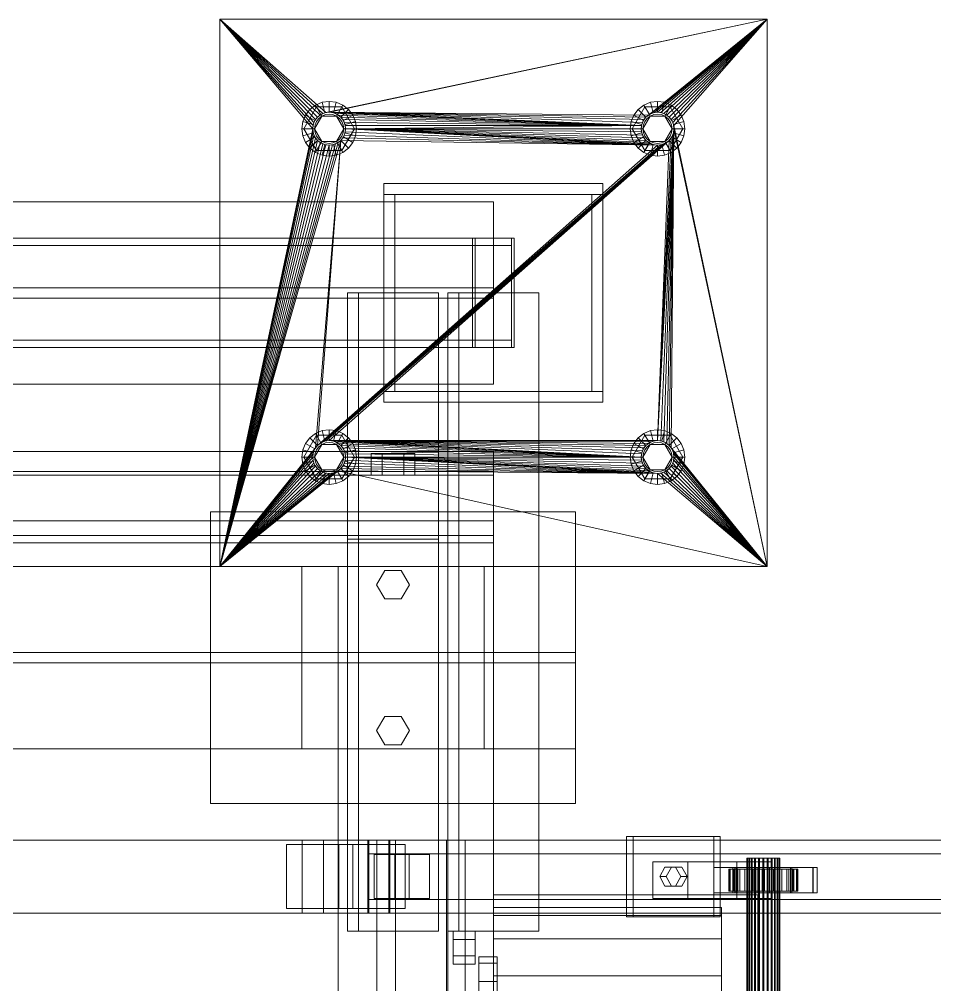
# Model space of a CAD drawing. Header units: millimetres. Extents: x -1970 to 59977, y -50268 to 6837.
# Drawn here: x 16510 to 17011, y -17629 to -17100 of the extents above; entities that cross this region are included whole.
import ezdxf

# ---------------------------------------------------------------- set-up
doc = ezdxf.new("R2010")
doc.units = ezdxf.units.MM
doc.layers.add('superior_C02', color=7, linetype='Continuous', lineweight=0)
doc.layers.add('superior_mezcladora', color=7, linetype='Continuous', lineweight=0)

msp = doc.modelspace()

# ---------------------------------------------------------------- linework, layer by layer
at = {"layer": 'superior_C02'}
for p, q in [((16664.683, -17550), (16094.515, -17550)), ((16106.206, -17550), (16676.374, -17550)), ((16701.243, -17550), (16118.215, -17550)), ((16129.269, -17550), (16712.297, -17550)), ((16664.683, -17550), (16676.374, -17550)), ((16664.683, -17590), (16664.683, -17550)), ((17812.288, -17550), (16664.683, -17550)), ((16676.374, -17550), (16676.374, -17590)), ((16676.374, -17550), (17823.979, -17550)), ((16700.787, -17550), (16712.752, -17550)), ((16700.787, -17590), (16700.787, -17550)), ((17867.681, -17550), (16700.787, -17550)), ((16701.243, -17550), (16701.243, -17590)), ((16712.297, -17550), (16701.243, -17550)), ((16743.876, -17550), (16705.623, -17550)), ((16705.623, -17550), (16705.623, -18450)), ((16715.852, -17550), (16705.623, -17550)), ((16712.297, -17590), (16712.297, -17550)), ((16712.752, -17550), (16712.752, -17590)), ((16712.752, -17550), (17879.647, -17550)), ((16715.852, -18450), (16715.852, -17550)), ((16715.852, -17550), (16754.105, -17550)), ((16743.876, -18450), (16743.876, -17550)), ((16743.876, -17550), (16754.105, -17550)), ((16754.105, -17550), (16754.105, -18450)), ((16890.381, -17548), (16842.564, -17548)), ((16842.564, -17548), (16842.564, -17592)), ((16846.071, -17548), (16842.564, -17548)), ((16846.071, -17592), (16846.071, -17548)), ((16846.071, -17548), (16893.888, -17548)), ((16890.381, -17592), (16890.381, -17548)), ((16890.381, -17548), (16893.888, -17548)), ((16893.888, -17548), (16893.888, -17592)), ((16684.874, -17552.5), (16656.184, -17552.5)), ((16656.184, -17552.5), (16656.184, -17587.5)), ((16692.425, -17552.5), (16656.184, -17552.5)), ((16684.874, -17587.5), (16684.874, -17552.5)), ((16684.874, -17552.5), (16721.115, -17552.5)), ((16692.425, -17587.5), (16692.425, -17552.5)), ((16692.425, -17552.5), (16721.115, -17552.5)), ((16721.115, -17552.5), (16721.115, -17587.5)), ((16700.934, -17557.5), (16712.605, -17557.5)), ((16700.934, -17582.5), (16700.934, -17557.5)), ((17812.298, -17557.5), (16700.934, -17557.5)), ((16723.347, -17558), (16704.221, -17558)), ((16704.221, -17558), (16704.221, -17582)), ((16715.478, -17558), (16704.221, -17558)), ((16712.605, -17557.5), (16712.605, -17582.5)), ((16712.605, -17557.5), (17823.969, -17557.5)), ((16715.478, -17582), (16715.478, -17558)), ((16715.478, -17558), (16734.605, -17558)), ((16723.347, -17582), (16723.347, -17558)), ((16723.347, -17558), (16734.605, -17558)), ((16734.605, -17558), (16734.605, -17582)), ((16908.726, -17560), (16908.501, -17560)), ((16908.501, -17560), (16908.888, -17560)), ((16908.501, -18440), (16908.501, -17560)), ((16909.549, -17560), (16908.726, -17560)), ((16908.726, -18440), (16908.726, -17560)), ((16908.888, -17560), (16909.862, -17560)), ((16908.888, -18440), (16908.888, -17560)), ((16910.914, -17560), (16909.549, -17560)), ((16909.549, -18440), (16909.549, -17560)), ((16909.862, -17560), (16911.356, -17560)), ((16909.862, -18440), (16909.862, -17560)), ((16912.727, -17560), (16910.914, -17560)), ((16910.914, -18440), (16910.914, -17560)), ((16911.356, -17560), (16913.269, -17560)), ((16911.356, -18440), (16911.356, -17560)), ((16914.865, -17560), (16912.727, -17560)), ((16912.727, -18440), (16912.727, -17560)), ((16913.269, -17560), (16915.47, -17560)), ((16913.269, -18440), (16913.269, -17560)), ((16917.182, -17560), (16914.865, -17560)), ((16914.865, -18440), (16914.865, -17560)), ((16915.47, -17560), (16917.808, -17560)), ((16915.47, -18440), (16915.47, -17560)), ((16919.521, -17560), (16917.182, -17560)), ((16917.182, -18440), (16917.182, -17560)), ((16917.808, -17560), (16920.126, -17560)), ((16917.808, -18440), (16917.808, -17560)), ((16921.721, -17560), (16919.521, -17560)), ((16919.521, -18440), (16919.521, -17560)), ((16920.126, -17560), (16922.264, -17560)), ((16920.126, -18440), (16920.126, -17560)), ((16923.634, -17560), (16921.721, -17560)), ((16921.721, -18440), (16921.721, -17560)), ((16922.264, -17560), (16924.077, -17560)), ((16922.264, -18440), (16922.264, -17560)), ((16925.128, -17560), (16923.634, -17560)), ((16923.634, -18440), (16923.634, -17560)), ((16924.077, -17560), (16925.441, -17560)), ((16924.077, -18440), (16924.077, -17560)), ((16926.102, -17560), (16925.128, -17560)), ((16925.128, -18440), (16925.128, -17560)), ((16925.441, -17560), (16926.264, -17560)), ((16925.441, -18440), (16925.441, -17560)), ((16926.49, -17560), (16926.102, -17560)), ((16926.102, -17560), (16926.102, -18440)), ((16926.264, -17560), (16926.49, -17560)), ((16926.264, -18440), (16926.264, -17560)), ((16926.49, -18440), (16926.49, -17560)), ((16876.036, -17562), (16856.909, -17562)), ((16856.909, -17562), (16856.909, -17582)), ((16902.963, -17562), (16856.909, -17562)), ((16860.734, -17570), (16863.603, -17564.804)), ((16863.603, -17564.804), (16869.342, -17564.804)), ((16867.111, -17564.804), (16863.603, -17564.804)), ((16867.111, -17564.804), (16864.242, -17570)), ((16872.849, -17564.804), (16867.111, -17564.804)), ((16869.342, -17564.804), (16872.211, -17570)), ((16872.849, -17564.804), (16869.342, -17564.804)), ((16875.718, -17570), (16872.849, -17564.804)), ((16876.036, -17582), (16876.036, -17562)), ((16876.036, -17562), (16922.09, -17562)), ((16901.794, -17565), (16890.318, -17565)), ((16890.318, -17565), (16890.318, -17579)), ((16902.593, -17565), (16890.318, -17565)), ((16898.983, -17566), (16898.507, -17566)), ((16898.507, -17566), (16908.501, -17566)), ((16898.507, -17578), (16898.507, -17566)), ((16898.507, -17566), (16899.325, -17566)), ((16900.72, -17566), (16898.983, -17566)), ((16898.983, -17566), (16908.726, -17566)), ((16898.983, -17578), (16898.983, -17566)), ((16899.325, -17566), (16908.888, -17566)), ((16899.325, -17578), (16899.325, -17566)), ((16899.325, -17566), (16901.381, -17566)), ((16903.601, -17566), (16900.72, -17566)), ((16900.72, -17566), (16909.549, -17566)), ((16900.72, -17578), (16900.72, -17566)), ((16944.752, -17565), (16900.76, -17565)), ((16900.76, -17565), (16900.76, -17579)), ((16903.098, -17565), (16900.76, -17565)), ((16901.381, -17566), (16909.862, -17566)), ((16901.381, -17578), (16901.381, -17566)), ((16901.381, -17566), (16904.536, -17566)), ((16901.794, -17579), (16901.794, -17565)), ((16901.794, -17565), (16914.069, -17565)), ((16902.593, -17579), (16902.593, -17565)), ((16902.593, -17565), (16914.069, -17565)), ((16902.963, -17582), (16902.963, -17562)), ((16902.963, -17562), (16922.09, -17562)), ((16903.098, -17579), (16903.098, -17565)), ((16903.098, -17565), (16947.09, -17565)), ((16907.429, -17566), (16903.601, -17566)), ((16903.601, -17566), (16910.914, -17566)), ((16903.601, -17578), (16903.601, -17566)), ((16904.536, -17566), (16911.356, -17566)), ((16904.536, -17578), (16904.536, -17566)), ((16904.536, -17566), (16908.573, -17566)), ((16911.942, -17566), (16907.429, -17566)), ((16907.429, -17566), (16912.727, -17566)), ((16907.429, -17578), (16907.429, -17566)), ((16908.501, -17566), (16908.726, -17566)), ((16908.501, -17566), (16908.501, -17578)), ((16908.888, -17566), (16908.501, -17566)), ((16908.573, -17566), (16913.269, -17566)), ((16908.573, -17578), (16908.573, -17566)), ((16908.573, -17566), (16913.219, -17566)), ((16908.726, -17566), (16909.549, -17566)), ((16908.726, -17566), (16908.726, -17578)), ((16908.888, -17566), (16908.888, -17578)), ((16909.862, -17566), (16908.888, -17566)), ((16909.549, -17566), (16910.914, -17566)), ((16909.549, -17566), (16909.549, -17578)), ((16909.862, -17566), (16909.862, -17578)), ((16911.356, -17566), (16909.862, -17566)), ((16910.914, -17566), (16912.727, -17566)), ((16910.914, -17566), (16910.914, -17578)), ((16911.356, -17566), (16911.356, -17578)), ((16913.269, -17566), (16911.356, -17566)), ((16916.834, -17566), (16911.942, -17566)), ((16911.942, -17566), (16914.865, -17566)), ((16911.942, -17578), (16911.942, -17566)), ((16912.727, -17566), (16914.865, -17566)), ((16912.727, -17566), (16912.727, -17578)), ((16913.219, -17566), (16915.47, -17566)), ((16913.219, -17578), (16913.219, -17566)), ((16913.219, -17566), (16918.156, -17566)), ((16913.269, -17566), (16913.269, -17578)), ((16915.47, -17566), (16913.269, -17566)), ((16914.069, -17565), (16914.069, -17579)), ((16914.865, -17566), (16917.182, -17566)), ((16914.865, -17566), (16914.865, -17578)), ((16915.47, -17566), (16915.47, -17578)), ((16917.808, -17566), (16915.47, -17566)), ((16921.771, -17566), (16916.834, -17566)), ((16916.834, -17566), (16917.182, -17566)), ((16916.834, -17578), (16916.834, -17566)), ((16917.182, -17566), (16919.521, -17566)), ((16917.182, -17566), (16917.182, -17578)), ((16918.156, -17566), (16917.808, -17566)), ((16917.808, -17566), (16917.808, -17578)), ((16920.126, -17566), (16917.808, -17566)), ((16918.156, -17578), (16918.156, -17566)), ((16918.156, -17566), (16923.048, -17566)), ((16921.771, -17566), (16919.521, -17566)), ((16919.521, -17566), (16921.721, -17566)), ((16919.521, -17566), (16919.521, -17578)), ((16923.048, -17566), (16920.126, -17566)), ((16920.126, -17566), (16920.126, -17578)), ((16922.264, -17566), (16920.126, -17566)), ((16932.397, -17565), (16920.921, -17565)), ((16920.921, -17565), (16920.921, -17579)), ((16933.196, -17565), (16920.921, -17565)), ((16926.417, -17566), (16921.721, -17566)), ((16921.721, -17566), (16923.634, -17566)), ((16921.721, -17566), (16921.721, -17578)), ((16926.417, -17566), (16921.771, -17566)), ((16921.771, -17578), (16921.771, -17566)), ((16922.09, -17562), (16922.09, -17582)), ((16927.562, -17566), (16922.264, -17566)), ((16922.264, -17566), (16922.264, -17578)), ((16924.077, -17566), (16922.264, -17566)), ((16923.048, -17578), (16923.048, -17566)), ((16923.048, -17566), (16927.562, -17566)), ((16930.455, -17566), (16923.634, -17566)), ((16923.634, -17566), (16925.128, -17566)), ((16923.634, -17566), (16923.634, -17578)), ((16931.389, -17566), (16924.077, -17566)), ((16924.077, -17566), (16924.077, -17578)), ((16925.441, -17566), (16924.077, -17566)), ((16933.609, -17566), (16925.128, -17566)), ((16925.128, -17566), (16926.102, -17566)), ((16925.128, -17566), (16925.128, -17578)), ((16934.27, -17566), (16925.441, -17566)), ((16925.441, -17566), (16925.441, -17578)), ((16926.264, -17566), (16925.441, -17566)), ((16926.102, -17566), (16935.666, -17566)), ((16926.102, -17578), (16926.102, -17566)), ((16926.102, -17566), (16926.49, -17566)), ((16936.008, -17566), (16926.264, -17566)), ((16926.264, -17566), (16926.264, -17578)), ((16926.49, -17566), (16926.264, -17566)), ((16930.455, -17566), (16926.417, -17566)), ((16926.417, -17578), (16926.417, -17566)), ((16936.484, -17566), (16926.49, -17566)), ((16926.49, -17566), (16926.49, -17578)), ((16927.562, -17578), (16927.562, -17566)), ((16927.562, -17566), (16931.389, -17566)), ((16933.609, -17566), (16930.455, -17566)), ((16930.455, -17578), (16930.455, -17566)), ((16931.389, -17578), (16931.389, -17566)), ((16931.389, -17566), (16934.27, -17566)), ((16932.397, -17579), (16932.397, -17565)), ((16932.397, -17565), (16944.672, -17565)), ((16933.196, -17579), (16933.196, -17565)), ((16933.196, -17565), (16944.672, -17565)), ((16935.666, -17566), (16933.609, -17566)), ((16933.609, -17578), (16933.609, -17566)), ((16934.27, -17578), (16934.27, -17566)), ((16934.27, -17566), (16936.008, -17566)), ((16935.666, -17566), (16935.666, -17578)), ((16936.484, -17566), (16935.666, -17566)), ((16936.008, -17578), (16936.008, -17566)), ((16936.008, -17566), (16936.484, -17566)), ((16936.484, -17578), (16936.484, -17566)), ((16944.672, -17565), (16944.672, -17579)), ((16944.752, -17579), (16944.752, -17565)), ((16944.752, -17565), (16947.09, -17565)), ((16947.09, -17565), (16947.09, -17579)), ((16863.603, -17575.196), (16860.734, -17570)), ((16860.734, -17570), (16864.242, -17570)), ((16864.242, -17570), (16867.111, -17575.196)), ((16872.211, -17570), (16869.342, -17575.196)), ((16875.718, -17570), (16872.211, -17570)), ((16872.849, -17575.196), (16875.718, -17570)), ((16869.342, -17575.196), (16863.603, -17575.196)), ((16867.111, -17575.196), (16863.603, -17575.196)), ((16867.111, -17575.196), (16872.849, -17575.196)), ((16872.849, -17575.196), (16869.342, -17575.196)), ((16712.605, -17582.5), (16700.934, -17582.5)), ((16700.934, -17582.5), (17812.298, -17582.5)), ((16704.221, -17582), (16723.347, -17582)), ((16704.221, -17582), (16715.478, -17582)), ((16712.605, -17582.5), (17823.969, -17582.5)), ((16734.605, -17582), (16715.478, -17582)), ((16734.605, -17582), (16723.347, -17582)), ((16856.909, -17582), (16876.036, -17582)), ((16856.909, -17582), (16902.963, -17582)), ((16922.09, -17582), (16876.036, -17582)), ((16890.318, -17579), (16901.794, -17579)), ((16890.318, -17579), (16902.593, -17579)), ((16908.501, -17578), (16898.507, -17578)), ((16898.507, -17578), (16898.983, -17578)), ((16899.325, -17578), (16898.507, -17578)), ((16908.726, -17578), (16898.983, -17578)), ((16898.983, -17578), (16900.72, -17578)), ((16908.888, -17578), (16899.325, -17578)), ((16901.381, -17578), (16899.325, -17578)), ((16909.549, -17578), (16900.72, -17578)), ((16900.72, -17578), (16903.601, -17578)), ((16900.76, -17579), (16944.752, -17579)), ((16900.76, -17579), (16903.098, -17579)), ((16909.862, -17578), (16901.381, -17578)), ((16904.536, -17578), (16901.381, -17578)), ((16914.069, -17579), (16901.794, -17579)), ((16914.069, -17579), (16902.593, -17579)), ((16922.09, -17582), (16902.963, -17582)), ((16947.09, -17579), (16903.098, -17579)), ((16910.914, -17578), (16903.601, -17578)), ((16903.601, -17578), (16907.429, -17578)), ((16911.356, -17578), (16904.536, -17578)), ((16908.573, -17578), (16904.536, -17578)), ((16912.727, -17578), (16907.429, -17578)), ((16907.429, -17578), (16911.942, -17578)), ((16908.726, -17578), (16908.501, -17578)), ((16908.501, -17578), (16908.888, -17578)), ((16913.269, -17578), (16908.573, -17578)), ((16913.219, -17578), (16908.573, -17578)), ((16909.549, -17578), (16908.726, -17578)), ((16908.888, -17578), (16909.862, -17578)), ((16910.914, -17578), (16909.549, -17578)), ((16909.862, -17578), (16911.356, -17578)), ((16912.727, -17578), (16910.914, -17578)), ((16911.356, -17578), (16913.269, -17578)), ((16914.865, -17578), (16911.942, -17578)), ((16911.942, -17578), (16916.834, -17578)), ((16914.865, -17578), (16912.727, -17578)), ((16915.47, -17578), (16913.219, -17578)), ((16918.156, -17578), (16913.219, -17578)), ((16913.269, -17578), (16915.47, -17578)), ((16917.182, -17578), (16914.865, -17578)), ((16915.47, -17578), (16917.808, -17578)), ((16917.182, -17578), (16916.834, -17578)), ((16916.834, -17578), (16921.771, -17578)), ((16919.521, -17578), (16917.182, -17578)), ((16917.808, -17578), (16918.156, -17578)), ((16917.808, -17578), (16920.126, -17578)), ((16923.048, -17578), (16918.156, -17578)), ((16921.721, -17578), (16919.521, -17578)), ((16919.521, -17578), (16921.771, -17578)), ((16920.126, -17578), (16923.048, -17578)), ((16920.126, -17578), (16922.264, -17578)), ((16920.921, -17579), (16932.397, -17579)), ((16920.921, -17579), (16933.196, -17579)), ((16923.634, -17578), (16921.721, -17578)), ((16921.721, -17578), (16926.417, -17578)), ((16921.771, -17578), (16926.417, -17578)), ((16922.264, -17578), (16927.562, -17578)), ((16922.264, -17578), (16924.077, -17578)), ((16927.562, -17578), (16923.048, -17578)), ((16925.128, -17578), (16923.634, -17578)), ((16923.634, -17578), (16930.455, -17578)), ((16924.077, -17578), (16931.389, -17578)), ((16924.077, -17578), (16925.441, -17578)), ((16926.102, -17578), (16925.128, -17578)), ((16925.128, -17578), (16933.609, -17578)), ((16925.441, -17578), (16934.27, -17578)), ((16925.441, -17578), (16926.264, -17578)), ((16935.666, -17578), (16926.102, -17578)), ((16926.49, -17578), (16926.102, -17578)), ((16926.264, -17578), (16936.008, -17578)), ((16926.264, -17578), (16926.49, -17578)), ((16926.417, -17578), (16930.455, -17578)), ((16926.49, -17578), (16936.484, -17578)), ((16931.389, -17578), (16927.562, -17578)), ((16930.455, -17578), (16933.609, -17578)), ((16934.27, -17578), (16931.389, -17578)), ((16944.672, -17579), (16932.397, -17579)), ((16944.672, -17579), (16933.196, -17579)), ((16933.609, -17578), (16935.666, -17578)), ((16936.008, -17578), (16934.27, -17578)), ((16935.666, -17578), (16936.484, -17578)), ((16936.484, -17578), (16936.008, -17578)), ((16947.09, -17579), (16944.752, -17579)), ((16656.184, -17587.5), (16684.874, -17587.5)), ((16692.425, -17587.5), (16656.184, -17587.5)), ((16721.115, -17587.5), (16684.874, -17587.5)), ((16721.115, -17587.5), (16692.425, -17587.5)), ((16094.515, -17590), (16664.683, -17590)), ((16106.206, -17590), (16676.374, -17590)), ((16118.215, -17590), (16701.243, -17590)), ((16129.269, -17590), (16712.297, -17590)), ((16676.374, -17590), (16664.683, -17590)), ((16664.683, -17590), (17812.288, -17590)), ((16676.374, -17590), (17823.979, -17590)), ((16712.752, -17590), (16700.787, -17590)), ((16700.787, -17590), (17867.681, -17590)), ((16701.243, -17590), (16712.297, -17590)), ((16712.752, -17590), (17879.647, -17590)), ((16842.564, -17592), (16890.381, -17592)), ((16842.564, -17592), (16846.071, -17592)), ((16893.888, -17592), (16846.071, -17592)), ((16893.888, -17592), (16890.381, -17592))]:
    msp.add_line(p, q, dxfattribs=at)
at = {"layer": 'superior_mezcladora'}
for p, q in [((16619.529, -17400), (16619.529, -17100)), ((16619.529, -17100), (16670.529, -17160)), ((16619.529, -17100), (16670.702, -17158.244)), ((16619.529, -17100), (16671.214, -17156.556)), ((16619.529, -17100), (16672.045, -17155)), ((16619.529, -17100), (16673.165, -17153.636)), ((16619.529, -17100), (16674.528, -17152.517)), ((16619.529, -17100), (16676.084, -17151.685)), ((16619.529, -17100), (16677.773, -17151.173)), ((16619.529, -17100), (16919.529, -17100)), ((16919.529, -17100), (16677.773, -17151.173)), ((16919.529, -17100), (16679.529, -17151)), ((16919.529, -17100), (16854.528, -17152.517)), ((16919.529, -17100), (16856.084, -17151.685)), ((16919.529, -17100), (16857.773, -17151.173)), ((16919.529, -17100), (16859.529, -17151)), ((16919.529, -17100), (16861.284, -17151.173)), ((16919.529, -17100), (16862.973, -17151.685)), ((16919.529, -17100), (16864.529, -17152.517)), ((16919.529, -17100), (16865.893, -17153.636)), ((16919.529, -17100), (16867.012, -17155)), ((16919.529, -17100), (16867.843, -17156.556)), ((16919.529, -17100), (16868.356, -17158.244)), ((16919.529, -17100), (16919.529, -17400)), ((16672.604, -17148.006), (16665.679, -17160)), ((16672.029, -17147.01), (16668.922, -17149.393)), ((16675.646, -17145.511), (16672.029, -17147.01)), ((16675.029, -17152.206), (16672.029, -17147.01)), ((16686.454, -17148.006), (16672.604, -17148.006)), ((16675.529, -17153.072), (16672.604, -17148.006)), ((16679.529, -17145), (16675.646, -17145.511)), ((16677.199, -17151.307), (16675.646, -17145.511)), ((16683.411, -17145.511), (16679.529, -17145)), ((16679.529, -17151), (16679.529, -17145)), ((16681.858, -17151.307), (16683.411, -17145.511)), ((16687.029, -17147.01), (16683.411, -17145.511)), ((16683.529, -17153.072), (16686.454, -17148.006)), ((16684.029, -17152.206), (16687.029, -17147.01)), ((16693.379, -17160), (16686.454, -17148.006)), ((16690.135, -17149.393), (16687.029, -17147.01)), ((16852.604, -17148.006), (16845.679, -17160)), ((16852.029, -17147.01), (16848.922, -17149.393)), ((16855.646, -17145.511), (16852.029, -17147.01)), ((16855.029, -17152.206), (16852.029, -17147.01)), ((16866.454, -17148.006), (16852.604, -17148.006)), ((16855.529, -17153.072), (16852.604, -17148.006)), ((16859.529, -17145), (16855.646, -17145.511)), ((16857.199, -17151.307), (16855.646, -17145.511)), ((16863.411, -17145.511), (16859.529, -17145)), ((16859.529, -17151), (16859.529, -17145)), ((16861.858, -17151.307), (16863.411, -17145.511)), ((16867.029, -17147.01), (16863.411, -17145.511)), ((16863.529, -17153.072), (16866.454, -17148.006)), ((16864.029, -17152.206), (16867.029, -17147.01)), ((16873.379, -17160), (16866.454, -17148.006)), ((16870.135, -17149.393), (16867.029, -17147.01)), ((16666.538, -17152.5), (16665.04, -17156.118)), ((16668.922, -17149.393), (16666.538, -17152.5)), ((16671.734, -17155.5), (16666.538, -17152.5)), ((16673.165, -17153.636), (16668.922, -17149.393)), ((16671.529, -17160), (16675.529, -17153.072)), ((16671.734, -17155.5), (16673.165, -17153.636)), ((16673.165, -17153.636), (16672.045, -17155)), ((16673.165, -17153.636), (16675.029, -17152.206)), ((16674.528, -17152.517), (16673.165, -17153.636)), ((16673.872, -17154.343), (16675.529, -17153.072)), ((16676.084, -17151.685), (16674.528, -17152.517)), ((16675.029, -17152.206), (16677.199, -17151.307)), ((16675.529, -17153.072), (16677.458, -17152.273)), ((16675.529, -17153.072), (16683.529, -17153.072)), ((16677.773, -17151.173), (16676.084, -17151.685)), ((16677.199, -17151.307), (16679.529, -17151)), ((16677.458, -17152.273), (16679.529, -17152)), ((16679.529, -17151), (16677.773, -17151.173)), ((16681.284, -17151.173), (16679.529, -17151)), ((16679.529, -17151), (16850.702, -17158.244)), ((16679.529, -17151), (16851.214, -17156.556)), ((16679.529, -17151), (16852.045, -17155)), ((16679.529, -17151), (16853.165, -17153.636)), ((16679.529, -17151), (16854.528, -17152.517)), ((16679.529, -17151), (16681.858, -17151.307)), ((16679.529, -17152), (16681.599, -17152.273)), ((16682.973, -17151.685), (16681.284, -17151.173)), ((16681.284, -17151.173), (16850.702, -17158.244)), ((16681.599, -17152.273), (16683.529, -17153.072)), ((16681.858, -17151.307), (16684.029, -17152.206)), ((16684.529, -17152.517), (16682.973, -17151.685)), ((16682.973, -17151.685), (16850.702, -17158.244)), ((16683.529, -17153.072), (16685.185, -17154.343)), ((16683.529, -17153.072), (16687.529, -17160)), ((16684.029, -17152.206), (16685.893, -17153.636)), ((16685.893, -17153.636), (16684.529, -17152.517)), ((16684.529, -17152.517), (16850.702, -17158.244)), ((16685.893, -17153.636), (16690.135, -17149.393)), ((16687.012, -17155), (16685.893, -17153.636)), ((16685.893, -17153.636), (16850.702, -17158.244)), ((16685.893, -17153.636), (16687.323, -17155.5)), ((16687.323, -17155.5), (16692.519, -17152.5)), ((16692.519, -17152.5), (16690.135, -17149.393)), ((16694.017, -17156.118), (16692.519, -17152.5)), ((16846.538, -17152.5), (16845.04, -17156.118)), ((16848.922, -17149.393), (16846.538, -17152.5)), ((16851.734, -17155.5), (16846.538, -17152.5)), ((16853.165, -17153.636), (16848.922, -17149.393)), ((16851.529, -17160), (16855.529, -17153.072)), ((16851.734, -17155.5), (16853.165, -17153.636)), ((16853.165, -17153.636), (16852.045, -17155)), ((16853.165, -17153.636), (16855.029, -17152.206)), ((16854.528, -17152.517), (16853.165, -17153.636)), ((16853.872, -17154.343), (16855.529, -17153.072)), ((16856.084, -17151.685), (16854.528, -17152.517)), ((16855.029, -17152.206), (16857.199, -17151.307)), ((16855.529, -17153.072), (16857.458, -17152.273)), ((16855.529, -17153.072), (16863.529, -17153.072)), ((16857.773, -17151.173), (16856.084, -17151.685)), ((16857.199, -17151.307), (16859.529, -17151)), ((16857.458, -17152.273), (16859.529, -17152)), ((16859.529, -17151), (16857.773, -17151.173)), ((16861.284, -17151.173), (16859.529, -17151)), ((16859.529, -17151), (16861.858, -17151.307)), ((16859.529, -17152), (16861.599, -17152.273)), ((16862.973, -17151.685), (16861.284, -17151.173)), ((16861.599, -17152.273), (16863.529, -17153.072)), ((16861.858, -17151.307), (16864.029, -17152.206)), ((16864.529, -17152.517), (16862.973, -17151.685)), ((16863.529, -17153.072), (16865.185, -17154.343)), ((16863.529, -17153.072), (16867.529, -17160)), ((16864.029, -17152.206), (16865.893, -17153.636)), ((16865.893, -17153.636), (16864.529, -17152.517)), ((16865.893, -17153.636), (16870.135, -17149.393)), ((16867.012, -17155), (16865.893, -17153.636)), ((16865.893, -17153.636), (16867.323, -17155.5)), ((16867.323, -17155.5), (16872.519, -17152.5)), ((16872.519, -17152.5), (16870.135, -17149.393)), ((16874.017, -17156.118), (16872.519, -17152.5)), ((16665.04, -17156.118), (16664.529, -17160)), ((16670.835, -17157.671), (16665.04, -17156.118)), ((16670.529, -17160), (16670.835, -17157.671)), ((16670.702, -17158.244), (16670.529, -17160)), ((16671.214, -17156.556), (16670.702, -17158.244)), ((16670.835, -17157.671), (16671.734, -17155.5)), ((16672.045, -17155), (16671.214, -17156.556)), ((16671.529, -17160), (16671.801, -17157.929)), ((16671.801, -17157.929), (16672.6, -17156)), ((16672.6, -17156), (16673.872, -17154.343)), ((16685.185, -17154.343), (16686.457, -17156)), ((16686.457, -17156), (16687.256, -17157.929)), ((16687.843, -17156.556), (16687.012, -17155)), ((16687.012, -17155), (16850.702, -17158.244)), ((16687.256, -17157.929), (16687.529, -17160)), ((16687.323, -17155.5), (16688.222, -17157.671)), ((16688.356, -17158.244), (16687.843, -17156.556)), ((16687.843, -17156.556), (16850.702, -17158.244)), ((16688.222, -17157.671), (16694.017, -17156.118)), ((16688.222, -17157.671), (16688.529, -17160)), ((16688.529, -17160), (16688.356, -17158.244)), ((16688.356, -17158.244), (16850.702, -17158.244)), ((16688.529, -17160), (16850.702, -17158.244)), ((16694.529, -17160), (16694.017, -17156.118)), ((16845.04, -17156.118), (16844.529, -17160)), ((16850.835, -17157.671), (16845.04, -17156.118)), ((16850.529, -17160), (16850.835, -17157.671)), ((16850.702, -17158.244), (16850.529, -17160)), ((16851.214, -17156.556), (16850.702, -17158.244)), ((16850.835, -17157.671), (16851.734, -17155.5)), ((16852.045, -17155), (16851.214, -17156.556)), ((16851.529, -17160), (16851.801, -17157.929)), ((16851.801, -17157.929), (16852.6, -17156)), ((16852.6, -17156), (16853.872, -17154.343)), ((16865.185, -17154.343), (16866.457, -17156)), ((16866.457, -17156), (16867.256, -17157.929)), ((16867.843, -17156.556), (16867.012, -17155)), ((16867.256, -17157.929), (16867.529, -17160)), ((16867.323, -17155.5), (16868.222, -17157.671)), ((16868.356, -17158.244), (16867.843, -17156.556)), ((16868.222, -17157.671), (16874.017, -17156.118)), ((16868.222, -17157.671), (16868.529, -17160)), ((16919.529, -17400), (16868.356, -17158.244)), ((16868.529, -17160), (16868.356, -17158.244)), ((16874.529, -17160), (16874.017, -17156.118)), ((16619.529, -17400), (16670.529, -17160)), ((16670.702, -17161.756), (16619.529, -17400)), ((16671.214, -17163.444), (16619.529, -17400)), ((16670.529, -17160), (16664.529, -17160)), ((16664.529, -17160), (16665.04, -17163.882)), ((16670.835, -17162.329), (16665.04, -17163.882)), ((16665.04, -17163.882), (16666.538, -17167.5)), ((16671.529, -17160), (16665.679, -17160)), ((16665.679, -17160), (16672.604, -17171.994)), ((16671.734, -17164.5), (16666.538, -17167.5)), ((16670.529, -17160), (16670.702, -17161.756)), ((16670.835, -17162.329), (16670.529, -17160)), ((16670.702, -17161.756), (16671.214, -17163.444)), ((16671.734, -17164.5), (16670.835, -17162.329)), ((16671.214, -17163.444), (16672.045, -17165)), ((16671.801, -17162.071), (16671.529, -17160)), ((16675.529, -17166.928), (16671.529, -17160)), ((16673.165, -17166.364), (16671.734, -17164.5)), ((16672.6, -17164), (16671.801, -17162.071)), ((16673.872, -17165.657), (16672.6, -17164)), ((16687.529, -17160), (16683.529, -17166.928)), ((16686.457, -17164), (16685.185, -17165.657)), ((16687.323, -17164.5), (16685.893, -17166.364)), ((16686.454, -17171.994), (16693.379, -17160)), ((16687.256, -17162.071), (16686.457, -17164)), ((16687.012, -17165), (16687.843, -17163.444)), ((16687.529, -17160), (16687.256, -17162.071)), ((16688.222, -17162.329), (16687.323, -17164.5)), ((16687.323, -17164.5), (16692.519, -17167.5)), ((16693.379, -17160), (16687.529, -17160)), ((16687.843, -17163.444), (16688.356, -17161.756)), ((16859.529, -17169), (16687.843, -17163.444)), ((16688.529, -17160), (16688.222, -17162.329)), ((16688.222, -17162.329), (16694.017, -17163.882)), ((16688.356, -17161.756), (16688.529, -17160)), ((16859.529, -17169), (16688.356, -17161.756)), ((16850.529, -17160), (16688.529, -17160)), ((16850.702, -17161.756), (16688.529, -17160)), ((16851.214, -17163.444), (16688.529, -17160)), ((16852.045, -17165), (16688.529, -17160)), ((16853.165, -17166.364), (16688.529, -17160)), ((16854.528, -17167.483), (16688.529, -17160)), ((16856.084, -17168.315), (16688.529, -17160)), ((16857.773, -17168.827), (16688.529, -17160)), ((16859.529, -17169), (16688.529, -17160)), ((16694.529, -17160), (16688.529, -17160)), ((16692.519, -17167.5), (16694.017, -17163.882)), ((16694.017, -17163.882), (16694.529, -17160)), ((16850.529, -17160), (16844.529, -17160)), ((16844.529, -17160), (16845.04, -17163.882)), ((16850.835, -17162.329), (16845.04, -17163.882)), ((16845.04, -17163.882), (16846.538, -17167.5)), ((16851.529, -17160), (16845.679, -17160)), ((16845.679, -17160), (16852.604, -17171.994)), ((16851.734, -17164.5), (16846.538, -17167.5)), ((16850.529, -17160), (16850.702, -17161.756)), ((16850.835, -17162.329), (16850.529, -17160)), ((16850.702, -17161.756), (16851.214, -17163.444)), ((16851.734, -17164.5), (16850.835, -17162.329)), ((16851.214, -17163.444), (16852.045, -17165)), ((16851.801, -17162.071), (16851.529, -17160)), ((16855.529, -17166.928), (16851.529, -17160)), ((16853.165, -17166.364), (16851.734, -17164.5)), ((16852.6, -17164), (16851.801, -17162.071)), ((16853.872, -17165.657), (16852.6, -17164)), ((16868.529, -17160), (16859.529, -17331)), ((16868.356, -17161.756), (16859.529, -17331)), ((16867.843, -17163.444), (16859.529, -17331)), ((16868.529, -17160), (16861.284, -17331.173)), ((16862.973, -17331.685), (16868.529, -17160)), ((16867.529, -17160), (16863.529, -17166.928)), ((16864.529, -17332.517), (16868.529, -17160)), ((16866.457, -17164), (16865.185, -17165.657)), ((16865.893, -17333.636), (16868.529, -17160)), ((16867.323, -17164.5), (16865.893, -17166.364)), ((16866.454, -17171.994), (16873.379, -17160)), ((16867.256, -17162.071), (16866.457, -17164)), ((16867.012, -17335), (16868.529, -17160)), ((16867.012, -17165), (16867.843, -17163.444)), ((16867.529, -17160), (16867.256, -17162.071)), ((16868.222, -17162.329), (16867.323, -17164.5)), ((16867.323, -17164.5), (16872.519, -17167.5)), ((16873.379, -17160), (16867.529, -17160)), ((16867.843, -17163.444), (16868.356, -17161.756)), ((16868.529, -17160), (16868.222, -17162.329)), ((16868.222, -17162.329), (16874.017, -17163.882)), ((16868.356, -17161.756), (16868.529, -17160)), ((16919.529, -17400), (16868.529, -17160)), ((16874.529, -17160), (16868.529, -17160)), ((16872.519, -17167.5), (16874.017, -17163.882)), ((16874.017, -17163.882), (16874.529, -17160)), ((16672.045, -17165), (16619.529, -17400)), ((16673.165, -17166.364), (16619.529, -17400)), ((16685.893, -17166.364), (16619.529, -17400)), ((16674.528, -17167.483), (16619.529, -17400)), ((16684.529, -17167.483), (16619.529, -17400)), ((16676.084, -17168.315), (16619.529, -17400)), ((16682.973, -17168.315), (16619.529, -17400)), ((16677.773, -17168.827), (16619.529, -17400)), ((16681.284, -17168.827), (16619.529, -17400)), ((16679.529, -17169), (16619.529, -17400)), ((16666.538, -17167.5), (16668.922, -17170.607)), ((16673.165, -17166.364), (16668.922, -17170.607)), ((16675.029, -17167.794), (16672.029, -17172.99)), ((16672.045, -17165), (16673.165, -17166.364)), ((16685.893, -17166.364), (16672.045, -17335)), ((16675.529, -17166.928), (16672.604, -17171.994)), ((16673.165, -17166.364), (16674.528, -17167.483)), ((16685.893, -17166.364), (16673.165, -17333.636)), ((16865.893, -17166.364), (16673.165, -17333.636)), ((16675.029, -17167.794), (16673.165, -17166.364)), ((16864.529, -17167.483), (16673.165, -17333.636)), ((16862.973, -17168.315), (16673.165, -17333.636)), ((16861.284, -17168.827), (16673.165, -17333.636)), ((16859.529, -17169), (16673.165, -17333.636)), ((16675.529, -17166.928), (16673.872, -17165.657)), ((16865.893, -17166.364), (16674.528, -17332.517)), ((16674.528, -17167.483), (16676.084, -17168.315)), ((16677.199, -17168.693), (16675.029, -17167.794)), ((16677.458, -17167.727), (16675.529, -17166.928)), ((16683.529, -17166.928), (16675.529, -17166.928)), ((16677.199, -17168.693), (16675.646, -17174.489)), ((16865.893, -17166.364), (16676.084, -17331.685)), ((16676.084, -17168.315), (16677.773, -17168.827)), ((16679.529, -17169), (16677.199, -17168.693)), ((16679.529, -17168), (16677.458, -17167.727)), ((16865.893, -17166.364), (16677.773, -17331.173)), ((16677.773, -17168.827), (16679.529, -17169)), ((16865.893, -17166.364), (16679.529, -17331)), ((16681.599, -17167.727), (16679.529, -17168)), ((16681.858, -17168.693), (16679.529, -17169)), ((16679.529, -17169), (16681.284, -17168.827)), ((16679.529, -17169), (16679.529, -17175)), ((16681.284, -17168.827), (16682.973, -17168.315)), ((16683.529, -17166.928), (16681.599, -17167.727)), ((16684.029, -17167.794), (16681.858, -17168.693)), ((16681.858, -17168.693), (16683.411, -17174.489)), ((16682.973, -17168.315), (16684.529, -17167.483)), ((16685.185, -17165.657), (16683.529, -17166.928)), ((16683.529, -17166.928), (16686.454, -17171.994)), ((16685.893, -17166.364), (16684.029, -17167.794)), ((16684.029, -17167.794), (16687.029, -17172.99)), ((16684.529, -17167.483), (16685.893, -17166.364)), ((16685.893, -17166.364), (16687.012, -17165)), ((16859.529, -17169), (16685.893, -17166.364)), ((16685.893, -17166.364), (16690.135, -17170.607)), ((16859.529, -17169), (16687.012, -17165)), ((16690.135, -17170.607), (16692.519, -17167.5)), ((16846.538, -17167.5), (16848.922, -17170.607)), ((16853.165, -17166.364), (16848.922, -17170.607)), ((16855.029, -17167.794), (16852.029, -17172.99)), ((16852.045, -17165), (16853.165, -17166.364)), ((16855.529, -17166.928), (16852.604, -17171.994)), ((16853.165, -17166.364), (16854.528, -17167.483)), ((16855.029, -17167.794), (16853.165, -17166.364)), ((16855.529, -17166.928), (16853.872, -17165.657)), ((16854.528, -17167.483), (16856.084, -17168.315)), ((16857.199, -17168.693), (16855.029, -17167.794)), ((16857.458, -17167.727), (16855.529, -17166.928)), ((16863.529, -17166.928), (16855.529, -17166.928)), ((16857.199, -17168.693), (16855.646, -17174.489)), ((16856.084, -17168.315), (16857.773, -17168.827)), ((16859.529, -17169), (16857.199, -17168.693)), ((16859.529, -17168), (16857.458, -17167.727)), ((16857.773, -17168.827), (16859.529, -17169)), ((16867.012, -17165), (16859.529, -17331)), ((16865.893, -17166.364), (16859.529, -17331)), ((16861.599, -17167.727), (16859.529, -17168)), ((16861.858, -17168.693), (16859.529, -17169)), ((16859.529, -17169), (16861.284, -17168.827)), ((16859.529, -17169), (16859.529, -17175)), ((16861.284, -17168.827), (16862.973, -17168.315)), ((16863.529, -17166.928), (16861.599, -17167.727)), ((16864.029, -17167.794), (16861.858, -17168.693)), ((16861.858, -17168.693), (16863.411, -17174.489)), ((16862.973, -17168.315), (16864.529, -17167.483)), ((16865.185, -17165.657), (16863.529, -17166.928)), ((16863.529, -17166.928), (16866.454, -17171.994)), ((16865.893, -17166.364), (16864.029, -17167.794)), ((16864.029, -17167.794), (16867.029, -17172.99)), ((16864.529, -17167.483), (16865.893, -17166.364)), ((16865.893, -17166.364), (16867.012, -17165)), ((16865.893, -17166.364), (16870.135, -17170.607)), ((16870.135, -17170.607), (16872.519, -17167.5)), ((16668.922, -17170.607), (16672.029, -17172.99)), ((16672.029, -17172.99), (16675.646, -17174.489)), ((16672.604, -17171.994), (16686.454, -17171.994)), ((16675.646, -17174.489), (16679.529, -17175)), ((16679.529, -17175), (16683.411, -17174.489)), ((16683.411, -17174.489), (16687.029, -17172.99)), ((16687.029, -17172.99), (16690.135, -17170.607)), ((16848.922, -17170.607), (16852.029, -17172.99)), ((16852.029, -17172.99), (16855.646, -17174.489)), ((16852.604, -17171.994), (16866.454, -17171.994)), ((16855.646, -17174.489), (16859.529, -17175)), ((16859.529, -17175), (16863.411, -17174.489)), ((16863.411, -17174.489), (16867.029, -17172.99)), ((16867.029, -17172.99), (16870.135, -17170.607)), ((16709.529, -17196), (16709.529, -17190)), ((16709.529, -17190), (16829.529, -17190)), ((16829.529, -17190), (16829.529, -17196)), ((16829.529, -17196), (16709.529, -17196)), ((16709.529, -17304), (16709.529, -17196)), ((16709.529, -17196), (16715.529, -17196)), ((16715.529, -17196), (16715.529, -17304)), ((16823.529, -17304), (16823.529, -17196)), ((16823.529, -17196), (16829.529, -17196)), ((16829.529, -17196), (16829.529, -17304)), ((10569.529, -17200), (16769.529, -17200)), ((16769.529, -17200), (16769.529, -17300)), ((16758.117, -17220), (14691.451, -17220)), ((14692.972, -17220), (16759.639, -17220)), ((16779.418, -17220), (14712.752, -17220)), ((14714.273, -17220), (16780.94, -17220)), ((16758.117, -17280), (16758.117, -17220)), ((16758.117, -17220), (16759.639, -17220)), ((16759.639, -17220), (16759.639, -17280)), ((16759.639, -17224), (16759.639, -17220)), ((16759.639, -17220), (16779.418, -17220)), ((16779.418, -17280), (16779.418, -17220)), ((16779.418, -17220), (16780.94, -17220)), ((16779.418, -17220), (16779.418, -17224)), ((16780.94, -17220), (16780.94, -17280)), ((14692.972, -17224), (16759.639, -17224)), ((16779.418, -17224), (14712.752, -17224)), ((16779.418, -17224), (16759.639, -17224)), ((10569.529, -17247.2), (16769.529, -17247.2)), ((16769.529, -17247.2), (16769.529, -17252.8)), ((16769.529, -17252.8), (10569.529, -17252.8)), ((16739.529, -17250), (16689.529, -17250)), ((16689.529, -17250), (16689.529, -17600)), ((16695.529, -17250), (16689.529, -17250)), ((16695.529, -17600), (16695.529, -17250)), ((16739.529, -17600), (16739.529, -17250)), ((16794.529, -17250), (16744.529, -17250)), ((16744.529, -17250), (16744.529, -17600)), ((16750.529, -17250), (16744.529, -17250)), ((16750.529, -17600), (16750.529, -17250)), ((16794.529, -17600), (16794.529, -17250)), ((14691.451, -17280), (16758.117, -17280)), ((16759.639, -17276), (14692.972, -17276)), ((16759.639, -17280), (14692.972, -17280)), ((14712.752, -17276), (16779.418, -17276)), ((14712.752, -17280), (16779.418, -17280)), ((16780.94, -17280), (14714.273, -17280)), ((16759.639, -17280), (16758.117, -17280)), ((16759.639, -17280), (16759.639, -17276)), ((16759.639, -17276), (16779.418, -17276)), ((16779.418, -17280), (16759.639, -17280)), ((16779.418, -17276), (16779.418, -17280)), ((16780.94, -17280), (16779.418, -17280)), ((16769.529, -17300), (10569.529, -17300)), ((16709.529, -17310), (16709.529, -17304)), ((16709.529, -17304), (16829.529, -17304)), ((16715.529, -17304), (16709.529, -17304)), ((16829.529, -17304), (16823.529, -17304)), ((16829.529, -17304), (16829.529, -17310)), ((16829.529, -17310), (16709.529, -17310)), ((16672.604, -17328.006), (16665.679, -17340)), ((16672.029, -17327.01), (16668.922, -17329.393)), ((16675.646, -17325.511), (16672.029, -17327.01)), ((16675.029, -17332.206), (16672.029, -17327.01)), ((16686.454, -17328.006), (16672.604, -17328.006)), ((16675.529, -17333.072), (16672.604, -17328.006)), ((16679.529, -17325), (16675.646, -17325.511)), ((16677.199, -17331.307), (16675.646, -17325.511)), ((16683.411, -17325.511), (16679.529, -17325)), ((16679.529, -17331), (16679.529, -17325)), ((16681.858, -17331.307), (16683.411, -17325.511)), ((16687.029, -17327.01), (16683.411, -17325.511)), ((16683.529, -17333.072), (16686.454, -17328.006)), ((16684.029, -17332.206), (16687.029, -17327.01)), ((16693.379, -17340), (16686.454, -17328.006)), ((16690.135, -17329.393), (16687.029, -17327.01)), ((16852.604, -17328.006), (16845.679, -17340)), ((16852.029, -17327.01), (16848.922, -17329.393)), ((16855.646, -17325.511), (16852.029, -17327.01)), ((16855.029, -17332.206), (16852.029, -17327.01)), ((16866.454, -17328.006), (16852.604, -17328.006)), ((16855.529, -17333.072), (16852.604, -17328.006)), ((16859.529, -17325), (16855.646, -17325.511)), ((16857.199, -17331.307), (16855.646, -17325.511)), ((16863.411, -17325.511), (16859.529, -17325)), ((16859.529, -17331), (16859.529, -17325)), ((16861.858, -17331.307), (16863.411, -17325.511)), ((16867.029, -17327.01), (16863.411, -17325.511)), ((16863.529, -17333.072), (16866.454, -17328.006)), ((16864.029, -17332.206), (16867.029, -17327.01)), ((16873.379, -17340), (16866.454, -17328.006)), ((16870.135, -17329.393), (16867.029, -17327.01)), ((16666.538, -17332.5), (16665.04, -17336.118)), ((16668.922, -17329.393), (16666.538, -17332.5)), ((16671.734, -17335.5), (16666.538, -17332.5)), ((16673.165, -17333.636), (16668.922, -17329.393)), ((16671.529, -17340), (16675.529, -17333.072)), ((16671.734, -17335.5), (16673.165, -17333.636)), ((16673.165, -17333.636), (16672.045, -17335)), ((16673.165, -17333.636), (16675.029, -17332.206)), ((16674.528, -17332.517), (16673.165, -17333.636)), ((16673.872, -17334.343), (16675.529, -17333.072)), ((16676.084, -17331.685), (16674.528, -17332.517)), ((16675.029, -17332.206), (16677.199, -17331.307)), ((16675.529, -17333.072), (16677.458, -17332.273)), ((16675.529, -17333.072), (16683.529, -17333.072)), ((16677.773, -17331.173), (16676.084, -17331.685)), ((16677.199, -17331.307), (16679.529, -17331)), ((16677.458, -17332.273), (16679.529, -17332)), ((16679.529, -17331), (16677.773, -17331.173)), ((16681.284, -17331.173), (16679.529, -17331)), ((16679.529, -17331), (16850.529, -17340)), ((16679.529, -17331), (16850.702, -17338.244)), ((16679.529, -17331), (16851.214, -17336.556)), ((16679.529, -17331), (16852.045, -17335)), ((16679.529, -17331), (16853.165, -17333.636)), ((16679.529, -17331), (16854.528, -17332.517)), ((16679.529, -17331), (16856.084, -17331.685)), ((16679.529, -17331), (16857.773, -17331.173)), ((16679.529, -17331), (16859.529, -17331)), ((16679.529, -17331), (16681.858, -17331.307)), ((16679.529, -17332), (16681.599, -17332.273)), ((16682.973, -17331.685), (16681.284, -17331.173)), ((16681.284, -17331.173), (16850.529, -17340)), ((16681.599, -17332.273), (16683.529, -17333.072)), ((16681.858, -17331.307), (16684.029, -17332.206)), ((16684.529, -17332.517), (16682.973, -17331.685)), ((16682.973, -17331.685), (16850.529, -17340)), ((16683.529, -17333.072), (16685.185, -17334.343)), ((16683.529, -17333.072), (16687.529, -17340)), ((16684.029, -17332.206), (16685.893, -17333.636)), ((16685.893, -17333.636), (16684.529, -17332.517)), ((16684.529, -17332.517), (16850.529, -17340)), ((16685.893, -17333.636), (16690.135, -17329.393)), ((16687.012, -17335), (16685.893, -17333.636)), ((16685.893, -17333.636), (16850.529, -17340)), ((16685.893, -17333.636), (16687.323, -17335.5)), ((16687.323, -17335.5), (16692.519, -17332.5)), ((16692.519, -17332.5), (16690.135, -17329.393)), ((16694.017, -17336.118), (16692.519, -17332.5)), ((16846.538, -17332.5), (16845.04, -17336.118)), ((16848.922, -17329.393), (16846.538, -17332.5)), ((16851.734, -17335.5), (16846.538, -17332.5)), ((16853.165, -17333.636), (16848.922, -17329.393)), ((16851.529, -17340), (16855.529, -17333.072)), ((16851.734, -17335.5), (16853.165, -17333.636)), ((16853.165, -17333.636), (16852.045, -17335)), ((16853.165, -17333.636), (16855.029, -17332.206)), ((16854.528, -17332.517), (16853.165, -17333.636)), ((16853.872, -17334.343), (16855.529, -17333.072)), ((16856.084, -17331.685), (16854.528, -17332.517)), ((16855.029, -17332.206), (16857.199, -17331.307)), ((16855.529, -17333.072), (16857.458, -17332.273)), ((16855.529, -17333.072), (16863.529, -17333.072)), ((16857.773, -17331.173), (16856.084, -17331.685)), ((16857.199, -17331.307), (16859.529, -17331)), ((16857.458, -17332.273), (16859.529, -17332)), ((16859.529, -17331), (16857.773, -17331.173)), ((16861.284, -17331.173), (16859.529, -17331)), ((16859.529, -17331), (16861.858, -17331.307)), ((16859.529, -17332), (16861.599, -17332.273)), ((16862.973, -17331.685), (16861.284, -17331.173)), ((16861.599, -17332.273), (16863.529, -17333.072)), ((16861.858, -17331.307), (16864.029, -17332.206)), ((16864.529, -17332.517), (16862.973, -17331.685)), ((16863.529, -17333.072), (16865.185, -17334.343)), ((16863.529, -17333.072), (16867.529, -17340)), ((16864.029, -17332.206), (16865.893, -17333.636)), ((16865.893, -17333.636), (16864.529, -17332.517)), ((16865.893, -17333.636), (16870.135, -17329.393)), ((16867.012, -17335), (16865.893, -17333.636)), ((16865.893, -17333.636), (16867.323, -17335.5)), ((16867.323, -17335.5), (16872.519, -17332.5)), ((16872.519, -17332.5), (16870.135, -17329.393)), ((16874.017, -17336.118), (16872.519, -17332.5)), ((10569.529, -17337), (16769.529, -17337)), ((16619.529, -17400), (16672.045, -17335)), ((16619.529, -17400), (16671.214, -17336.556)), ((16619.529, -17400), (16670.702, -17338.244)), ((16665.04, -17336.118), (16664.529, -17340)), ((16670.835, -17337.671), (16665.04, -17336.118)), ((16670.529, -17340), (16670.835, -17337.671)), ((16670.702, -17338.244), (16670.529, -17340)), ((16671.214, -17336.556), (16670.702, -17338.244)), ((16670.835, -17337.671), (16671.734, -17335.5)), ((16672.045, -17335), (16671.214, -17336.556)), ((16671.529, -17340), (16671.801, -17337.929)), ((16671.801, -17337.929), (16672.6, -17336)), ((16672.6, -17336), (16673.872, -17334.343)), ((16685.185, -17334.343), (16686.457, -17336)), ((16686.457, -17336), (16687.256, -17337.929)), ((16687.843, -17336.556), (16687.012, -17335)), ((16687.012, -17335), (16850.529, -17340)), ((16687.256, -17337.929), (16687.529, -17340)), ((16687.323, -17335.5), (16688.222, -17337.671)), ((16688.356, -17338.244), (16687.843, -17336.556)), ((16687.843, -17336.556), (16850.529, -17340)), ((16688.222, -17337.671), (16694.017, -17336.118)), ((16688.222, -17337.671), (16688.529, -17340)), ((16688.529, -17340), (16688.356, -17338.244)), ((16688.356, -17338.244), (16850.529, -17340)), ((16694.529, -17340), (16694.017, -17336.118)), ((16708.529, -17338), (16702.529, -17338)), ((16702.529, -17350), (16702.529, -17338)), ((16720.529, -17338), (16708.529, -17338)), ((16708.529, -17350), (16708.529, -17338)), ((16726.529, -17338), (16720.529, -17338)), ((16720.529, -17350), (16720.529, -17338)), ((16726.529, -17338), (16726.529, -17350)), ((16769.529, -17337), (16769.529, -17387)), ((16845.04, -17336.118), (16844.529, -17340)), ((16850.835, -17337.671), (16845.04, -17336.118)), ((16850.529, -17340), (16850.835, -17337.671)), ((16850.702, -17338.244), (16850.529, -17340)), ((16851.214, -17336.556), (16850.702, -17338.244)), ((16850.835, -17337.671), (16851.734, -17335.5)), ((16852.045, -17335), (16851.214, -17336.556)), ((16851.529, -17340), (16851.801, -17337.929)), ((16851.801, -17337.929), (16852.6, -17336)), ((16852.6, -17336), (16853.872, -17334.343)), ((16865.185, -17334.343), (16866.457, -17336)), ((16866.457, -17336), (16867.256, -17337.929)), ((16867.843, -17336.556), (16867.012, -17335)), ((16867.012, -17335), (16919.529, -17400)), ((16867.256, -17337.929), (16867.529, -17340)), ((16867.323, -17335.5), (16868.222, -17337.671)), ((16868.356, -17338.244), (16867.843, -17336.556)), ((16867.843, -17336.556), (16919.529, -17400)), ((16868.222, -17337.671), (16874.017, -17336.118)), ((16868.222, -17337.671), (16868.529, -17340)), ((16868.529, -17340), (16868.356, -17338.244)), ((16868.356, -17338.244), (16919.529, -17400)), ((16874.529, -17340), (16874.017, -17336.118)), ((16670.529, -17340), (16619.529, -17400)), ((16670.702, -17341.756), (16619.529, -17400)), ((16671.214, -17343.444), (16619.529, -17400)), ((16670.529, -17340), (16664.529, -17340)), ((16664.529, -17340), (16665.04, -17343.882)), ((16670.835, -17342.329), (16665.04, -17343.882)), ((16665.04, -17343.882), (16666.538, -17347.5)), ((16671.529, -17340), (16665.679, -17340)), ((16665.679, -17340), (16672.604, -17351.994)), ((16671.734, -17344.5), (16666.538, -17347.5)), ((16670.529, -17340), (16670.702, -17341.756)), ((16670.835, -17342.329), (16670.529, -17340)), ((16670.702, -17341.756), (16671.214, -17343.444)), ((16671.734, -17344.5), (16670.835, -17342.329)), ((16671.214, -17343.444), (16672.045, -17345)), ((16671.801, -17342.071), (16671.529, -17340)), ((16675.529, -17346.928), (16671.529, -17340)), ((16673.165, -17346.364), (16671.734, -17344.5)), ((16672.6, -17344), (16671.801, -17342.071)), ((16673.872, -17345.657), (16672.6, -17344)), ((16687.529, -17340), (16683.529, -17346.928)), ((16686.457, -17344), (16685.185, -17345.657)), ((16687.323, -17344.5), (16685.893, -17346.364)), ((16686.454, -17351.994), (16693.379, -17340)), ((16687.256, -17342.071), (16686.457, -17344)), ((16687.012, -17345), (16687.843, -17343.444)), ((16687.529, -17340), (16687.256, -17342.071)), ((16688.222, -17342.329), (16687.323, -17344.5)), ((16687.323, -17344.5), (16692.519, -17347.5)), ((16693.379, -17340), (16687.529, -17340)), ((16687.843, -17343.444), (16688.356, -17341.756)), ((16859.529, -17349), (16687.843, -17343.444)), ((16688.529, -17340), (16688.222, -17342.329)), ((16688.222, -17342.329), (16694.017, -17343.882)), ((16688.356, -17341.756), (16688.529, -17340)), ((16859.529, -17349), (16688.356, -17341.756)), ((16850.529, -17340), (16688.529, -17340)), ((16850.702, -17341.756), (16688.529, -17340)), ((16851.214, -17343.444), (16688.529, -17340)), ((16852.045, -17345), (16688.529, -17340)), ((16853.165, -17346.364), (16688.529, -17340)), ((16854.528, -17347.483), (16688.529, -17340)), ((16856.084, -17348.315), (16688.529, -17340)), ((16857.773, -17348.827), (16688.529, -17340)), ((16859.529, -17349), (16688.529, -17340)), ((16694.529, -17340), (16688.529, -17340)), ((16692.519, -17347.5), (16694.017, -17343.882)), ((16694.017, -17343.882), (16694.529, -17340)), ((16850.529, -17340), (16844.529, -17340)), ((16844.529, -17340), (16845.04, -17343.882)), ((16850.835, -17342.329), (16845.04, -17343.882)), ((16845.04, -17343.882), (16846.538, -17347.5)), ((16851.529, -17340), (16845.679, -17340)), ((16845.679, -17340), (16852.604, -17351.994)), ((16851.734, -17344.5), (16846.538, -17347.5)), ((16850.529, -17340), (16850.702, -17341.756)), ((16850.835, -17342.329), (16850.529, -17340)), ((16850.702, -17341.756), (16851.214, -17343.444)), ((16851.734, -17344.5), (16850.835, -17342.329)), ((16851.214, -17343.444), (16852.045, -17345)), ((16851.801, -17342.071), (16851.529, -17340)), ((16855.529, -17346.928), (16851.529, -17340)), ((16853.165, -17346.364), (16851.734, -17344.5)), ((16852.6, -17344), (16851.801, -17342.071)), ((16853.872, -17345.657), (16852.6, -17344)), ((16867.529, -17340), (16863.529, -17346.928)), ((16866.457, -17344), (16865.185, -17345.657)), ((16867.323, -17344.5), (16865.893, -17346.364)), ((16866.454, -17351.994), (16873.379, -17340)), ((16867.256, -17342.071), (16866.457, -17344)), ((16867.012, -17345), (16867.843, -17343.444)), ((16867.529, -17340), (16867.256, -17342.071)), ((16868.222, -17342.329), (16867.323, -17344.5)), ((16867.323, -17344.5), (16872.519, -17347.5)), ((16873.379, -17340), (16867.529, -17340)), ((16867.843, -17343.444), (16868.356, -17341.756)), ((16867.843, -17343.444), (16919.529, -17400)), ((16868.529, -17340), (16868.222, -17342.329)), ((16868.222, -17342.329), (16874.017, -17343.882)), ((16868.356, -17341.756), (16868.529, -17340)), ((16868.356, -17341.756), (16919.529, -17400)), ((16868.529, -17340), (16919.529, -17400)), ((16874.529, -17340), (16868.529, -17340)), ((16872.519, -17347.5), (16874.017, -17343.882)), ((16874.017, -17343.882), (16874.529, -17340)), ((10569.529, -17348), (16769.529, -17348)), ((10569.529, -17350), (16769.529, -17350)), ((16672.045, -17345), (16619.529, -17400)), ((16673.165, -17346.364), (16619.529, -17400)), ((16674.528, -17347.483), (16619.529, -17400)), ((16684.529, -17347.483), (16619.529, -17400)), ((16676.084, -17348.315), (16619.529, -17400)), ((16682.973, -17348.315), (16619.529, -17400)), ((16677.773, -17348.827), (16619.529, -17400)), ((16681.284, -17348.827), (16619.529, -17400)), ((16679.529, -17349), (16619.529, -17400)), ((16666.538, -17347.5), (16668.922, -17350.607)), ((16673.165, -17346.364), (16668.922, -17350.607)), ((16675.029, -17347.794), (16672.029, -17352.99)), ((16672.045, -17345), (16673.165, -17346.364)), ((16675.529, -17346.928), (16672.604, -17351.994)), ((16673.165, -17346.364), (16674.528, -17347.483)), ((16675.029, -17347.794), (16673.165, -17346.364)), ((16675.529, -17346.928), (16673.872, -17345.657)), ((16674.528, -17347.483), (16676.084, -17348.315)), ((16677.199, -17348.693), (16675.029, -17347.794)), ((16677.458, -17347.727), (16675.529, -17346.928)), ((16683.529, -17346.928), (16675.529, -17346.928)), ((16677.199, -17348.693), (16675.646, -17354.489)), ((16676.084, -17348.315), (16677.773, -17348.827)), ((16679.529, -17349), (16677.199, -17348.693)), ((16679.529, -17348), (16677.458, -17347.727)), ((16677.773, -17348.827), (16679.529, -17349)), ((16681.599, -17347.727), (16679.529, -17348)), ((16681.858, -17348.693), (16679.529, -17349)), ((16679.529, -17349), (16681.284, -17348.827)), ((16679.529, -17349), (16679.529, -17355)), ((16681.284, -17348.827), (16682.973, -17348.315)), ((16683.529, -17346.928), (16681.599, -17347.727)), ((16684.029, -17347.794), (16681.858, -17348.693)), ((16681.858, -17348.693), (16683.411, -17354.489)), ((16682.973, -17348.315), (16684.529, -17347.483)), ((16685.185, -17345.657), (16683.529, -17346.928)), ((16683.529, -17346.928), (16686.454, -17351.994)), ((16685.893, -17346.364), (16684.029, -17347.794)), ((16684.029, -17347.794), (16687.029, -17352.99)), ((16684.529, -17347.483), (16685.893, -17346.364)), ((16684.529, -17347.483), (16919.529, -17400)), ((16859.529, -17349), (16684.529, -17347.483)), ((16685.893, -17346.364), (16687.012, -17345)), ((16859.529, -17349), (16685.893, -17346.364)), ((16685.893, -17346.364), (16690.135, -17350.607)), ((16859.529, -17349), (16687.012, -17345)), ((16689.529, -17385), (16689.529, -17350)), ((16689.529, -17350), (16739.529, -17350)), ((16690.135, -17350.607), (16692.519, -17347.5)), ((16708.529, -17350), (16702.529, -17350)), ((16720.529, -17350), (16708.529, -17350)), ((16720.529, -17350), (16726.529, -17350)), ((16739.529, -17350), (16739.529, -17385)), ((16744.529, -18650), (16744.529, -17350)), ((16744.529, -17350), (16769.529, -17350)), ((16769.529, -17348), (16769.529, -17383)), ((16769.529, -17350), (16769.529, -17375)), ((16769.529, -17350), (16769.529, -18650)), ((16846.538, -17347.5), (16848.922, -17350.607)), ((16853.165, -17346.364), (16848.922, -17350.607)), ((16855.029, -17347.794), (16852.029, -17352.99)), ((16852.045, -17345), (16853.165, -17346.364)), ((16855.529, -17346.928), (16852.604, -17351.994)), ((16853.165, -17346.364), (16854.528, -17347.483)), ((16855.029, -17347.794), (16853.165, -17346.364)), ((16855.529, -17346.928), (16853.872, -17345.657)), ((16854.528, -17347.483), (16856.084, -17348.315)), ((16857.199, -17348.693), (16855.029, -17347.794)), ((16857.458, -17347.727), (16855.529, -17346.928)), ((16863.529, -17346.928), (16855.529, -17346.928)), ((16857.199, -17348.693), (16855.646, -17354.489)), ((16856.084, -17348.315), (16857.773, -17348.827)), ((16859.529, -17349), (16857.199, -17348.693)), ((16859.529, -17348), (16857.458, -17347.727)), ((16857.773, -17348.827), (16859.529, -17349)), ((16861.599, -17347.727), (16859.529, -17348)), ((16861.858, -17348.693), (16859.529, -17349)), ((16859.529, -17349), (16861.284, -17348.827)), ((16859.529, -17349), (16919.529, -17400)), ((16859.529, -17349), (16859.529, -17355)), ((16861.284, -17348.827), (16862.973, -17348.315)), ((16861.284, -17348.827), (16919.529, -17400)), ((16863.529, -17346.928), (16861.599, -17347.727)), ((16864.029, -17347.794), (16861.858, -17348.693)), ((16861.858, -17348.693), (16863.411, -17354.489)), ((16862.973, -17348.315), (16864.529, -17347.483)), ((16862.973, -17348.315), (16919.529, -17400)), ((16865.185, -17345.657), (16863.529, -17346.928)), ((16863.529, -17346.928), (16866.454, -17351.994)), ((16865.893, -17346.364), (16864.029, -17347.794)), ((16864.029, -17347.794), (16867.029, -17352.99)), ((16864.529, -17347.483), (16865.893, -17346.364)), ((16864.529, -17347.483), (16919.529, -17400)), ((16865.893, -17346.364), (16867.012, -17345)), ((16865.893, -17346.364), (16919.529, -17400)), ((16865.893, -17346.364), (16870.135, -17350.607)), ((16867.012, -17345), (16919.529, -17400)), ((16870.135, -17350.607), (16872.519, -17347.5)), ((16668.922, -17350.607), (16672.029, -17352.99)), ((16672.029, -17352.99), (16675.646, -17354.489)), ((16672.604, -17351.994), (16686.454, -17351.994)), ((16675.646, -17354.489), (16679.529, -17355)), ((16679.529, -17355), (16683.411, -17354.489)), ((16683.411, -17354.489), (16687.029, -17352.99)), ((16687.029, -17352.99), (16690.135, -17350.607)), ((16848.922, -17350.607), (16852.029, -17352.99)), ((16852.029, -17352.99), (16855.646, -17354.489)), ((16852.604, -17351.994), (16866.454, -17351.994)), ((16855.646, -17354.489), (16859.529, -17355)), ((16859.529, -17355), (16863.411, -17354.489)), ((16863.411, -17354.489), (16867.029, -17352.99)), ((16867.029, -17352.99), (16870.135, -17350.607)), ((16614.529, -17530), (16614.529, -17370)), ((16614.529, -17370), (16814.529, -17370)), ((16814.529, -17370), (16814.529, -17530)), ((16769.529, -17375), (10569.529, -17375)), ((16169.529, -17375), (16744.529, -17375)), ((16744.529, -18625), (16744.529, -17375)), ((16744.529, -17375), (16769.529, -17375)), ((16744.529, -17375), (16744.529, -17850)), ((16769.529, -17375), (16769.529, -18625)), ((16769.529, -17383), (10569.529, -17383)), ((16769.529, -17387), (10569.529, -17387)), ((16739.529, -17385), (16689.529, -17385)), ((10494.529, -17400), (16814.529, -17400)), ((16919.529, -17400), (16619.529, -17400)), ((16664.529, -17500), (16664.529, -17400)), ((16664.529, -17400), (16764.529, -17400)), ((16684.529, -18600), (16684.529, -17400)), ((16684.529, -17400), (16744.529, -17400)), ((16705.529, -17410), (16710.029, -17402.206)), ((16710.029, -17402.206), (16719.029, -17402.206)), ((16719.029, -17402.206), (16723.529, -17410)), ((16744.529, -17400), (16744.529, -18600)), ((16764.529, -17400), (16764.529, -17500)), ((16814.529, -17400), (16814.529, -17500)), ((16710.029, -17417.794), (16705.529, -17410)), ((16723.529, -17410), (16719.029, -17417.794)), ((16719.029, -17417.794), (16710.029, -17417.794)), ((10494.529, -17447.2), (16814.529, -17447.2)), ((16814.529, -17447.2), (16814.529, -17452.8)), ((16814.529, -17452.8), (10494.529, -17452.8)), ((16705.529, -17490), (16710.029, -17482.206)), ((16710.029, -17482.206), (16719.029, -17482.206)), ((16719.029, -17482.206), (16723.529, -17490)), ((16710.029, -17497.794), (16705.529, -17490)), ((16723.529, -17490), (16719.029, -17497.794)), ((16719.029, -17497.794), (16710.029, -17497.794)), ((16814.529, -17500), (10494.529, -17500)), ((16764.529, -17500), (16664.529, -17500)), ((16814.529, -17530), (16614.529, -17530)), ((16769.529, -17850), (16769.529, -17580)), ((16769.529, -17580), (16914.529, -17580)), ((16914.529, -17580), (16914.529, -17850)), ((16769.529, -17591.361), (16769.529, -17587)), ((16894.529, -17587), (16769.529, -17587)), ((16894.529, -17587), (16894.529, -17591.361)), ((16769.529, -17591.361), (16769.529, -17604.149)), ((16769.529, -17591.361), (16894.529, -17591.361)), ((16894.529, -17591.361), (16894.529, -17604.149)), ((16689.529, -17600), (16739.529, -17600)), ((16689.529, -17600), (16695.529, -17600)), ((16744.529, -17600), (16794.529, -17600)), ((16744.529, -17600), (16750.529, -17600)), ((16747.529, -17604.5), (16747.529, -17600)), ((16759.529, -17600), (16747.529, -17600)), ((16759.529, -17600), (16759.529, -17604.5)), ((16769.529, -17604.149), (16769.529, -17624.49)), ((16769.529, -17604.149), (16894.529, -17604.149)), ((16894.529, -17604.149), (16894.529, -17624.49)), ((16747.529, -17604.5), (16747.529, -17613.5)), ((16747.529, -17604.5), (16759.529, -17604.5)), ((16759.529, -17604.5), (16759.529, -17613.5)), ((16747.529, -17613.5), (16747.529, -17618)), ((16747.529, -17613.5), (16759.529, -17613.5)), ((16759.529, -17613.5), (16759.529, -17618)), ((16761.529, -17617.441), (16761.529, -17614)), ((16771.529, -17614), (16761.529, -17614)), ((16771.529, -17614), (16771.529, -17617.441)), ((16747.529, -17618), (16759.529, -17618)), ((16761.529, -17617.441), (16761.529, -17627.531)), ((16761.529, -17617.441), (16771.529, -17617.441)), ((16771.529, -17617.441), (16771.529, -17627.531)), ((16769.529, -17624.49), (16769.529, -17651)), ((16769.529, -17624.49), (16894.529, -17624.49)), ((16894.529, -17624.49), (16894.529, -17651)), ((16761.529, -17627.531), (16761.529, -17643.582)), ((16761.529, -17627.531), (16771.529, -17627.531)), ((16771.529, -17627.531), (16771.529, -17643.582))]:
    msp.add_line(p, q, dxfattribs=at)

doc.saveas('drawing.dxf')
